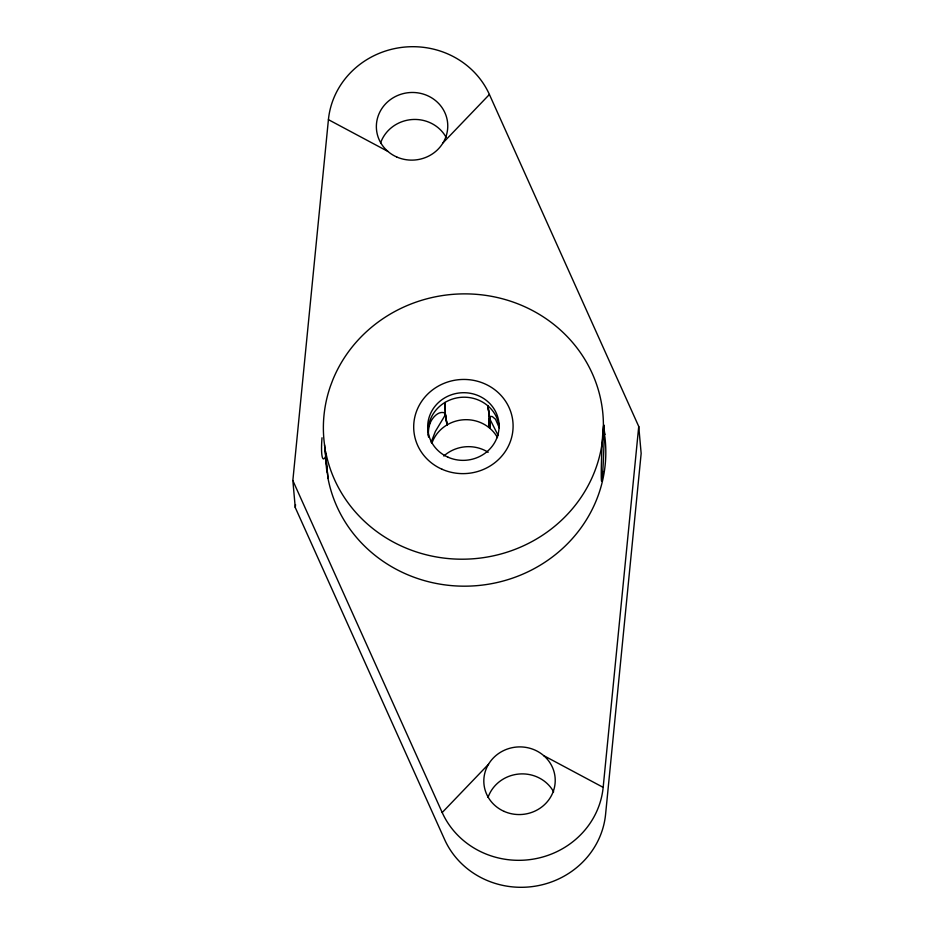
<?xml version="1.0" encoding="UTF-8"?>
<svg xmlns="http://www.w3.org/2000/svg" width="934" height="934" viewBox="0 0 934 934"><rect width="100%" height="100%" fill="white"/><g stroke="black" fill="none" stroke-linecap="round" stroke-linejoin="round"><path stroke-width="1.4" d="M445.343 414.077L447.047 424.9L445.296 413.669L445.039 402.414L445.343 414.077L447.047 424.9M498.231 435.629L490.081 419.471L489.778 416.319L492.323 416.564L495.534 419.273L499.258 427.819M292.844 480.555L328.418 119.657A84.048 79.565 -5.1 0 1 399.168 47.762A84.048 79.565 -5.1 0 1 489.404 94.486L638.739 426.464L641.156 453.445L605.582 814.343A84.048 79.565 -5.1 0 1 534.832 886.238A84.048 79.565 -5.1 0 1 444.596 839.514L295.261 507.536L292.844 480.555L442.191 812.533A84.048 79.565 -5.1 0 0 532.415 859.257A84.048 79.565 -5.1 0 0 603.166 787.362L638.739 426.464M295.261 507.536L295.541 504.629M431.111 442.319L435.384 431.403L445.179 415.105M430.084 423.265C432.15 417.802 438.606 410.248 444.993 413.05A17.839 5.055 -35 0 1 445.32 413.657M443.066 142.785L489.404 94.486M442.191 812.533L488.529 764.234M328.418 119.657L387.902 151.413M543.693 755.606L603.166 787.362M497.495 437.649A35.714 33.811 -5.1 0 0 489.965 428.391L488.622 427.293A35.714 33.811 -5.1 0 0 431.905 443.195M325.604 451.426A140.077 132.605 -5.1 0 0 532.94 541.031A140.077 132.605 -5.1 0 0 554.679 325.114A140.077 132.605 -5.1 0 0 332.819 379.823L330.461 386.069A140.077 132.605 -5.1 0 0 324.542 444.899L328.021 478.406A140.077 132.605 -5.1 0 0 486.602 584.509A140.077 132.605 -5.1 0 0 604.823 436.458M324.542 444.899L328.021 478.406M489.544 418.012L489.965 428.391L489.451 417.58L488.622 427.293L489.439 417.428L487.957 405.905L489.451 416.949M487.957 405.905L489.428 417.171M604.041 427.503L603.878 425.075L604.648 435.151A140.077 132.605 -5.1 0 0 603.819 429.92M603.994 426.675L604.648 435.151M489.486 417.731L489.965 428.391M428.379 435.711A35.714 33.811 -5.1 0 1 428.192 434.041M428.099 432.349A35.714 33.811 -5.1 0 1 460.964 397.335A35.714 33.811 -5.1 0 1 499.2 426.348M445.296 414.252A17.851 5.009 -35.4 0 1 445.109 415.14M428.543 437.112A22.953 14.173 80.7 0 1 430.107 423.3M443.802 456.026A35.714 33.811 -5.1 0 1 488.178 452.266M325.826 455.85A27.892 4.133 -83.1 0 1 322.02 437.754M380.582 142.949A35.714 33.811 -5.1 0 1 411.649 119.575A35.714 33.811 -5.1 0 1 446.172 137.415M488.038 797.391A35.714 33.811 -5.1 0 1 519.106 774.017A35.714 33.811 -5.1 0 1 553.629 791.845M326.947 471.88A140.077 132.605 -5.1 0 1 325.779 456.061M442.027 469.253A49.724 47.074 -5.1 0 0 512.941 422.343A49.724 47.074 -5.1 0 0 435.209 388.007A49.724 47.074 -5.1 0 0 442.027 469.253M602.722 471.705A27.892 0.969 -87.8 0 0 603.936 425.857A27.892 0.969 -87.8 0 0 601.449 461.863A27.892 0.969 -87.8 0 0 602.722 471.705M504.173 811.413A35.714 33.811 -5.1 0 0 555.111 777.718A35.714 33.811 -5.1 0 0 499.281 753.049A35.714 33.811 -5.1 0 0 504.173 811.413M396.716 156.982A35.714 33.811 -5.1 0 0 447.655 123.288A35.714 33.811 -5.1 0 0 391.825 98.619A35.714 33.811 -5.1 0 0 396.716 156.982M448.04 457.216A35.714 33.811 -5.1 0 0 498.978 423.522A35.714 33.811 -5.1 0 0 443.148 398.853A35.714 33.811 -5.1 0 0 448.04 457.216"/></g></svg>
